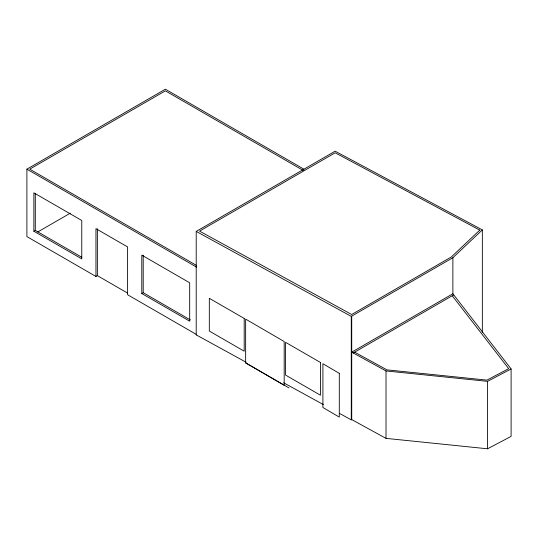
<?xml version="1.0" encoding="UTF-8"?>
<svg xmlns="http://www.w3.org/2000/svg" width="538" height="538" viewBox="0 0 538 538"><rect width="100%" height="100%" fill="white"/><g stroke="black" fill="none" stroke-linecap="round" stroke-linejoin="round"><path stroke-width="0.81" d="M339.518 413.419L351.274 419.862L351.274 316.391L452.882 257.715L482.337 229.908L335.14 151.185L196.209 231.407L196.209 334.878L246.182 362.269M196.209 267.447L196.659 267.171L26.9 169.161L26.9 236.592L95.952 276.458L97.371 275.638L127.587 293.089M196.209 334.878L196.659 334.602L127.607 294.737L127.607 246.949L95.952 228.67L95.952 276.458M351.274 352.43L452.882 293.755L452.882 257.715M353.224 352.968L453.756 294.885M351.274 419.862L351.731 419.586L351.731 316.115M26.9 169.161L165.374 89.207L303.943 169.208M33.874 231.226L81.769 258.879L81.769 220.486L33.874 192.833L33.874 231.226L35.293 230.405L81.736 257.218M37.714 231.986L70.357 213.142M141.79 293.533L189.685 321.179L189.685 282.793L141.79 255.14L141.79 293.533L143.209 292.712L190.378 319.942M351.731 352.155L386.015 370.944L487.569 381.355L511.1 368.947L452.882 293.755M351.731 419.586L386.015 438.376L487.569 448.793L511.1 436.385L511.1 368.947M196.209 231.407L351.274 316.391M354.603 352.134L386.957 369.862L486.944 380.117L508.679 368.658L452.236 295.759M283.661 382.807L323.351 404.556M303.271 170.459L165.374 90.848L29.738 169.161L196.659 265.53M245.644 362.881L284.185 385.289L284.185 341.529L245.644 319.121L245.644 362.881L288.967 387.898M487.569 381.355L487.569 448.793M482.337 229.908L482.337 332.551M386.015 370.944L386.015 438.376M143.209 255.153L143.209 292.712M97.371 228.69L97.371 275.638M35.293 193.687L35.293 230.405M479.768 230.116L451.295 256.996L351.691 314.501L199.537 231.111L335.187 152.792L479.768 230.116M244.198 318.442L209.322 298.308L209.322 331.058L244.198 351.193L244.198 318.442M320.453 362.471L285.584 342.336L285.584 375.087L320.453 395.222L320.453 362.471M339.29 373.345L322.908 363.728L322.908 407.488L339.29 417.105L339.29 373.345"/></g></svg>
